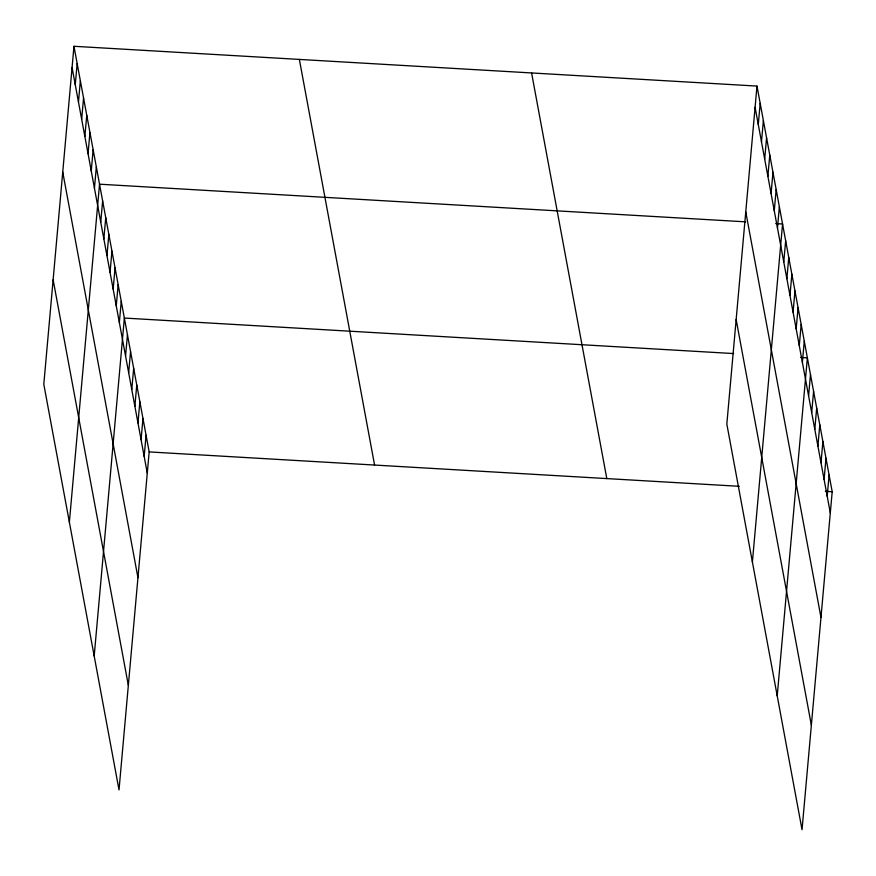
<?xml version="1.0" encoding="UTF-8"?>
<svg xmlns="http://www.w3.org/2000/svg" width="876" height="876" viewBox="0 0 876 876"><rect width="100%" height="100%" fill="white"/><g stroke="black" fill="none" stroke-linecap="round" stroke-linejoin="round"><path stroke-width="1.31" d="M73.967 46.286L43.8 384.279L119.016 789.922L149.172 451.917L73.967 46.286L756.984 86.078L832.2 491.721L802.033 829.714L726.828 424.083L756.984 86.078M75.27 84.753L77.165 63.521M78.468 101.999L80.362 80.756M81.665 119.235L83.559 98.002M84.852 136.47L86.757 115.238M88.049 153.716L89.943 132.484M91.246 170.951L93.141 149.719M94.444 188.187L96.338 166.955M69.368 522.195L99.535 184.201L745.673 221.847M100.74 222.165L102.634 200.933M103.85 238.896L105.744 217.664M106.949 255.628L108.843 234.396M110.047 272.359L111.942 251.127M113.157 289.091L115.052 267.859M116.256 305.823L118.151 284.59M119.355 322.554L121.249 301.322M94.192 656.058L124.359 318.054L733.617 353.565M125.564 356.028L127.458 334.785M128.662 372.76L130.557 351.528M131.772 389.491L133.667 368.259M134.871 406.223L136.766 384.991M137.97 422.955L139.864 401.723M141.08 439.686L142.974 418.454M144.179 456.418L146.073 435.186M758.288 124.556L760.182 103.324M761.485 141.792L763.379 120.559M764.682 159.038L766.577 137.806M767.88 176.273L769.774 155.041M771.077 193.519L772.971 172.276M774.274 210.755L776.169 189.523M777.472 227.99L779.366 206.758M752.396 561.998L782.564 224.004L775.731 223.599M783.768 261.968L785.663 240.736M786.867 278.699L788.761 257.467M789.977 295.431L791.871 274.199M793.076 312.163L794.97 290.931M796.174 328.894L798.069 307.662M799.284 345.626L801.179 324.394M802.383 362.357L804.278 341.125M777.22 695.862L807.376 357.857L800.554 357.463M808.592 395.832L810.486 374.589M811.691 412.563L813.585 391.32M814.789 429.295L816.684 408.063M817.899 446.026L819.794 424.794M820.998 462.758L822.892 441.526M824.097 479.49L825.991 458.257M827.207 496.221L829.101 474.989M149.172 451.917L739.311 486.311M825.367 491.326L832.2 491.721M755.09 107.321L830.306 512.953M745.761 211.85L820.976 617.481M736.158 319.554L811.362 725.186M531.59 72.949L606.805 478.581M299.362 59.415L374.578 465.057M72.073 67.518L147.278 473.149M62.743 172.046L137.948 577.689M53.129 279.751L128.345 685.382"/></g></svg>
